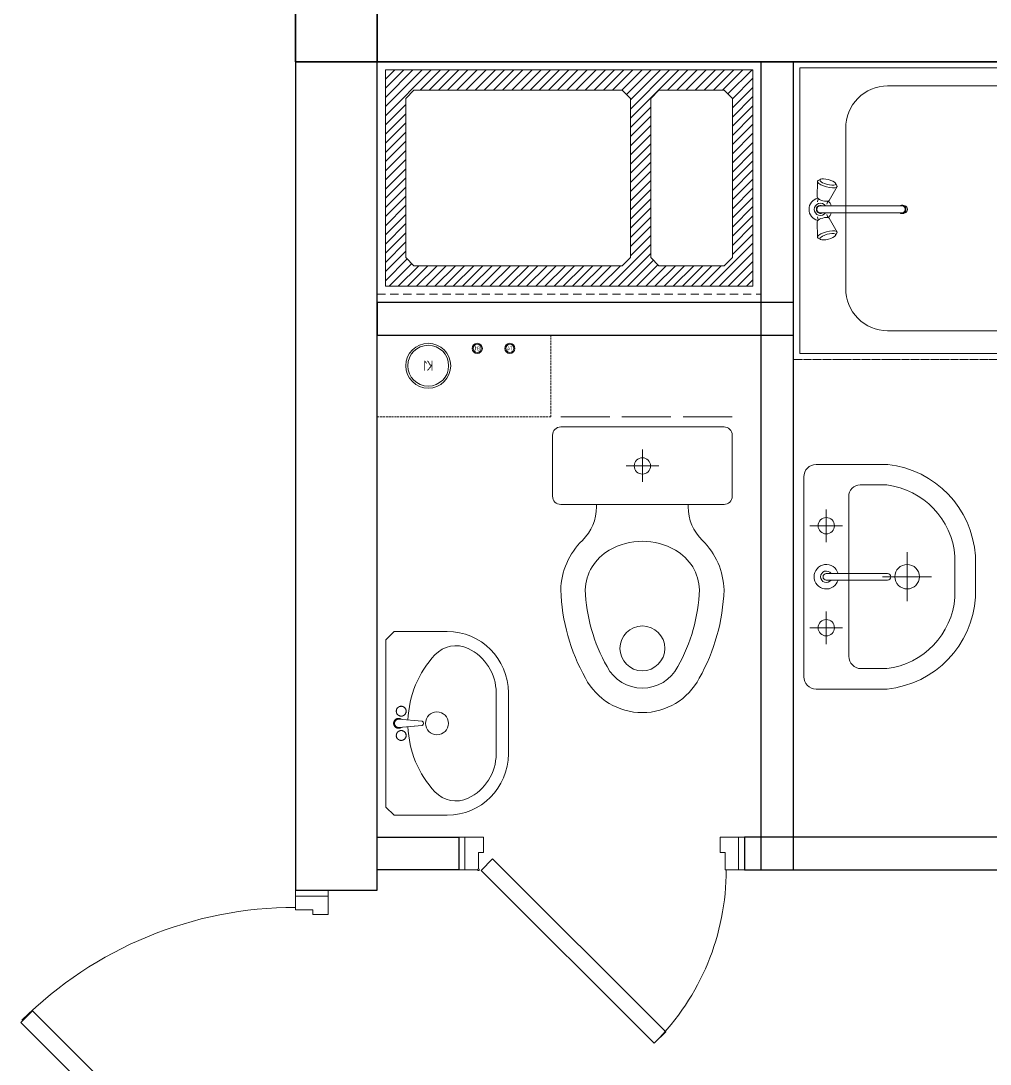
# Model space of a CAD drawing. Header units: millimetres. Extents: x 0 to 145404, y 0 to 194550.
# Drawn here: x 43453 to 45827, y 168240 to 170796 of the extents above; entities that cross this region are included whole.
import ezdxf
from ezdxf.enums import TextEntityAlignment as Align

# ---------------------------------------------------------------- set-up
doc = ezdxf.new("R2010")
doc.units = ezdxf.units.MM
for name, pattern in [('200_ШТРИХ', [320, 200, -120]), ('ACAD_ISO02W100', [15, 12, -3]), ('DASHED', [7, 5, -2, 0]), ('ГОСТ 2.303 5', [24, 20, -1.5, 1, -1.5])]:
    doc.linetypes.add(name, pattern=pattern)
for name, color, linetype, lineweight in [('АР - Вентблок', 36, 'Continuous', 9), ('АР - ВК', 126, 'Continuous', 13), ('АР - Двери', 126, 'Continuous', 9), ('АР - Монолит', 56, 'Continuous', 30), ('АР - панель 400', 151, 'Continuous', 30), ('АР - Перегородки 80', 32, 'Continuous', 30), ('АР - Сантехника', 150, 'Continuous', 9)]:
    doc.layers.add(name, color=color, linetype=linetype, lineweight=lineweight)
doc.styles.add('GOST 2.304', font='CS_Gost2304.shx', dxfattribs={"oblique": 15})
doc.styles.add('GOST-2.304_Type-B', font='GOST Common.ttf')
doc.styles.add('ГОСТ 2.304', font='CS_Gost2304.shx')

# ---------------------------------------------------------------- blocks, each defined once
blk = doc.blocks.new('Квартира 2К 9600 тип 6')
at = {"layer": 'АР - Монолит'}
for points in [[(200.0000004228204, 2210.000000004191), (200.0000004228204, 4.656612873077393e-09), (4.228204488754272e-07, 4.656612873077393e-09), (4.228204488754272e-07, 2210.000000004191)], [(4.228204488754272e-07, 200.0000000046566), (4.228204488754272e-07, 4.656612873077393e-09), (6650.00000042282, 4.190951585769653e-09), (6650.00000042282, 200.000000004191)]]:
    blk.add_lwpolyline(points, close=True, dxfattribs=at)
blk = doc.blocks.new('*U79')
at = {"ltscale": 100}
for p, q in [((-1035, -37.5), (-1035, 42.5)), ((-1035, 42.5), (-990, 42.5)), ((-990, 42.5), (-990, 4.5)), ((-15, 42.5), (-60, 42.5)), ((-60, 42.5), (-60, 4.5)), ((-15, -37.5), (-15, 42.5)), ((-990, 4.5), (-1002, 4.5)), ((-1002, 4.5), (-1002, -37.5)), ((-60, 4.5), (-48, 4.5)), ((-48, 4.5), (-48, -35.5)), ((-1002, -37.5), (-1035, -37.5)), ((-46, -37.5), (-15, -37.5))]:
    blk.add_line(p, q, dxfattribs=at)
for points in [[(-1035, 42.5), (-1050, 42.5), (-1050, -37.5), (-1035, -37.5)], [(-15, 42.5), (0, 42.5), (0, -37.5), (-15, -37.5)], [(-54.41421356238425, -38.91421356238425), (-82.69848480983637, -10.62994231490302), (-754.0345348617186, -681.965992366815), (-725.7502636142665, -710.2502636142963)]]:
    blk.add_lwpolyline(points, close=True, dxfattribs=at)
blk.add_circle((-48, -37.5), 2, dxfattribs=at)
blk.add_arc((-57.91666666666666, -37.5), 950, 180, 224.864952427478, dxfattribs=at)
blk = doc.blocks.new('Унитаз_700х440')
at = {"color": 0, "ltscale": 50}
for points in [[(195, -220), (45.00000000000003, -220, -0.4146005239819575), (25.00000000000003, -200), (25.00000000000003, 200, -0.414213562373095), (45.00000000000003, 220), (195, 220, -0.414213562373095), (215, 200), (215, -200.0077381732408, -0.4144872275093545)], [(327.054600879847, 81.0621173394029, -0.261096705565823), (424.3535272361534, 139.9624165033691, -0.1187903367283019), (612.3142773997224, 86.5563402813859, -0.608687041363927), (612.314277399606, -86.55634028132775, -0.1187903367370905), (424.3535272365261, -139.9624165033691, -0.2610967063174521), (327.0546006794381, -81.06211708398769, -0.2720703774467945)]]:
    blk.add_lwpolyline(points, format="xyb", close=True, dxfattribs=at)
blk.add_lwpolyline([(215, 112.3308376288042), (220.8660233903793, 112.3308376283967, 0.2021670779692143), (302.9834079109193, 147.0216356421006, -0.1947979330085552), (424.5019031928606, 200, -0.119349185234997), (640.7193747527035, 139.4119299940648, -0.6045438530819183), (640.719374752558, -139.4119299940067, -0.1193491852346755), (424.5019031933236, -200, -0.1947979330091522), (302.9834079109193, -147.021635641926, 0.2021670779692166), (220.8660233903793, -112.3308376282802), (215, -112.3308376286877)], format="xyb", dxfattribs=at)
for points in [[(120.5924611703086, -40.0004883321235), (120.5924611703086, 39.9995116678765)], [(159.392609679664, -0.0004883321234672167), (80.59246117030855, -0.0004883321817032993)]]:
    blk.add_lwpolyline(points, dxfattribs=at)
for centre, radius in [((567.5562819766183, 5.8179239204037e-11), 55), ((120.5924611703086, -0.0004883321234956384), 20)]:
    blk.add_circle(centre, radius, dxfattribs=at)
at = {"layer": 'Defpoints', "linetype": 'ACAD_ISO02W100', "lineweight": -2, "ltscale": 10}
blk.add_lwpolyline([(0, -220.0000000000001), (0, 220)], dxfattribs=at)
blk = doc.blocks.new('Стояк ВК')
at = {"layer": 'АР - ВК', "color": 46, "linetype": 'DASHED'}
blk.add_lwpolyline([(0, 200), (425, 200), (425, 0), (0, 0)], close=True, dxfattribs=at)
at = {"layer": 'АР - ВК', "color": 1, "ltscale": 100}
for radius in [12.5, 10]:
    blk.add_circle((100, 167.5), radius, dxfattribs=at)
at = {"layer": 'АР - ВК', "color": 5, "ltscale": 100}
for radius in [12.5, 10]:
    blk.add_circle((180, 167.5), radius, dxfattribs=at)
at = {"layer": 'АР - ВК', "color": 46, "ltscale": 100}
for radius in [55, 50]:
    blk.add_circle((300, 125), radius, dxfattribs=at)
at = {"layer": 'АР - ВК', "color": 1, "ltscale": 100, "style": 'ГОСТ 2.304'}
blk.add_text('Т4', height=10, dxfattribs=at).set_placement((100, 167.5), align=Align.MIDDLE_CENTER)
at = {"layer": 'АР - ВК', "color": 5, "ltscale": 100, "style": 'ГОСТ 2.304'}
blk.add_text('В1', height=10, dxfattribs=at).set_placement((180, 167.5), align=Align.MIDDLE_CENTER)
at = {"layer": 'АР - ВК', "color": 46, "ltscale": 100, "style": 'ГОСТ 2.304'}
blk.add_text('К1', height=25, dxfattribs=at).set_placement((300, 125), align=Align.MIDDLE_CENTER)
blk = doc.blocks.new('*U202')
at = {"ltscale": 100}
for p, q in [((15, 37.50000000000001), (15, -42.49999999999999)), ((46, 37.50000000000001), (15, 37.50000000000001)), ((48, -4.499999999999988), (48, 35.50000000000001)), ((652, -4.499999999999988), (652, 37.50000000000001)), ((652, 37.50000000000001), (685, 37.50000000000001)), ((685, 37.50000000000001), (685, -42.49999999999999)), ((60, -4.499999999999988), (48, -4.499999999999988)), ((60, -42.49999999999999), (60, -4.499999999999988)), ((640, -42.49999999999999), (640, -4.499999999999988)), ((640, -4.499999999999988), (652, -4.499999999999988)), ((15, -42.49999999999999), (60, -42.49999999999999)), ((685, -42.49999999999999), (640, -42.49999999999999))]:
    blk.add_line(p, q, dxfattribs=at)
for points in [[(54.41421356238425, 38.91421356238426), (82.69848480983637, 10.62994231490303), (506.547161446427, 434.4786189515233), (478.2628901989749, 462.7628901990046)], [(15, -42.49999999999999), (0, -42.49999999999999), (0, 37.50000000000001), (15, 37.50000000000001)], [(685, -42.49999999999999), (700, -42.49999999999999), (700, 37.50000000000001), (685, 37.50000000000001)]]:
    blk.add_lwpolyline(points, close=True, dxfattribs=at)
blk.add_circle((48, 37.50000000000001), 2, dxfattribs=at)
blk.add_arc((54.99999999999999, 37.50000000000001), 600, 7.016709298534877e-15, 44.864952427478, dxfattribs=at)
blk = doc.blocks.new('Умывальник_550х420')
at = {"color": 0, "ltscale": 50}
for points in [[(54.97897113877116, -274.6120172367664), (230.2879566320398, -274.6120172367664, 0.365452103395076), (444.997823086218, -50.53245835553389), (444.9978230862471, 50.15052155638114, 0.3683872791962284), (228.936844208436, 275.3879827632336), (55.0166750336939, 275.3879827632336, 0.4125878078297611), (24.99782308624708, 245.3110526391538), (24.99782308624708, -244.5350871126866, 0.4122222469683098)], [(163.0029258728027, -224.6120172367664), (227.9798774719238, -224.6120172367664, 0.3570731861470254), (394.9978230862471, -49.688953284116), (394.9978230862471, 50.311046715884, 0.3564698640085138), (227.9798774719238, 225.3879827632337), (165.0231335560093, 225.3879827632337, 0.4117107908543504), (134.9978230862471, 195.2710050920141), (134.9978230862471, -196.3816670628148, 0.4204406638172309)], [(79.99781814863672, 8.295824798988178), (229.9978181486367, 8.295824798988178, -0.9999999999999999), (229.9978181486367, -7.704175201011822), (79.99781814863672, -7.704175201011822, -0.9999999999999999)]]:
    blk.add_lwpolyline(points, format="xyb", close=True, dxfattribs=at)
for points in [[(79.99781814863672, 165.2958247989882), (79.99781814863672, 85.29582479898818)], [(119.9978181486367, 125.2958247989882), (39.99781814863672, 125.2958247989882)], [(277.9976050387777, 60.21390451129992), (277.9976050387777, -59.78609548870008)], [(337.9976050387777, 0.2139045112999156), (217.9976050387777, 0.2139045112999156)], [(79.99781814863672, -84.70417520101182), (79.99781814863672, -164.7041752010118)], [(119.9978181486367, -124.7041752010118), (39.99781814863672, -124.7041752010118)]]:
    blk.add_lwpolyline(points, dxfattribs=at)
for centre, radius in [((79.99781814863672, 125.2958247989882), 20), ((277.9976050387777, 0.2139045112999156), 30), ((79.99781814863672, -124.7041752010118), 20)]:
    blk.add_circle(centre, radius, dxfattribs=at)
for radius, start, end in [(30, 15.46600995333712, 344.5339900466629), (14, 34.8499045783332, 325.1500954216668)]:
    blk.add_arc((79.99781814863672, 0.2958247989881784), radius, start, end, dxfattribs=at)
at = {"layer": 'Defpoints', "linetype": 'ACAD_ISO02W100', "lineweight": -2, "ltscale": 10}
blk.add_lwpolyline([(0, 275.3110527102253), (0, -274.6889592702501)], dxfattribs=at)
at = {"layer": 'АР - Сантехника', "linetype": 'ACAD_ISO02W100', "ltscale": 10, "style": 'GOST 2.304', "width": 0.7}
blk.add_attdef('NAME', text='', height=250, dxfattribs=at).set_placement((277.9976050387486, 0.213904511241708, -0.0007537256785641572), align=Align.MIDDLE_CENTER)
blk = doc.blocks.new('Ванна 170х70 (+15)')
at = {"layer": 'АР - Сантехника'}
for p, q in [((15, 15), (14.99999999860302, 1715)), ((14.99999999860302, 1715), (714.999999998603, 1715.000000000582)), ((714.999999998603, 1715.000000000582), (715, 15.00000000058208)), ((714.9999999988358, 1715.000000000582), (714.9999999988358, 1715.000000000582)), ((288.0502560113091, 1664.313010616926), (287.1213298963849, 1661.123102940153)), ((290.9515600271989, 1670.013443472795), (288.0502560113091, 1664.313010616926)), ((289.6416600721423, 1665.752826507203), (288.0502560113091, 1664.313010616926)), ((291.7397643614095, 1665.301611399744), (289.6416600721423, 1665.752826507203)), ((292.9408151030075, 1671.813213335583), (290.9515600271989, 1670.013443472795)), ((294.1391918135341, 1663.003533373587), (291.7397643614095, 1665.301611399744)), ((332.2750076081138, 1672.00001664809), (292.9408151030075, 1671.813213335583)), ((295.5634454649407, 1671.249194451375), (292.9408151030075, 1671.813213335583)), ((296.6050697511528, 1659.083544316934), (294.1391918135341, 1663.003533373587)), ((298.5627297798637, 1668.37659691833), (295.5634454649407, 1671.249194451375)), ((301.6450772017706, 1663.476610597689), (298.5627297798637, 1668.37659691833)), ((304.5087660893332, 1657.028880290687), (301.6450772017706, 1663.476610597689)), ((333.8485858251806, 1671.661605317611), (332.2750076081138, 1672.00001664809)), ((335.6481564140413, 1669.938046797877), (333.8485858251806, 1671.661605317611)), ((337.4975648673717, 1666.998055005446), (335.6481564140413, 1669.938046797877)), ((343.2080923712347, 1671.823699339991), (335.7235348632094, 1669.818218200002)), ((339.215778199723, 1663.129416821059), (337.4975648673717, 1666.998055005446)), ((340.6346057190094, 1658.710821504705), (339.215778199723, 1663.129416821059)), ((353.3794947226997, 1664.403372356668), (353.3794947229326, 1464.320372356568)), ((370.3794947226997, 1664.403372356726), (370.3794947229326, 1464.320372356626)), ((380.5508970736992, 1671.82369934005), (388.0354545817245, 1669.81821820006)), ((384.5432112452108, 1663.129416821117), (383.1243837259244, 1658.710821504763)), ((386.2614245775621, 1666.998055005504), (384.5432112452108, 1663.129416821117)), ((388.1108330308925, 1669.938046797935), (386.2614245775621, 1666.998055005504)), ((389.9104036197532, 1671.661605317669), (388.1108330308925, 1669.938046797935)), ((391.48398183682, 1672.000016648148), (389.9104036197532, 1671.661605317669)), ((391.48398183682, 1672.000016648148), (430.8181743419264, 1671.813213335699)), ((422.1139122431632, 1663.476610597805), (419.2502233556006, 1657.028880290803)), ((425.1962596650701, 1668.376596918446), (422.1139122431632, 1663.476610597805)), ((428.1955439799931, 1671.249194451491), (425.1962596650701, 1668.376596918446)), ((429.6197976318654, 1663.003533373703), (427.1539196942467, 1659.083544317051)), ((430.8181743419264, 1671.813213335699), (428.1955439799931, 1671.249194451491)), ((432.0192250835244, 1665.30161139986), (429.6197976318654, 1663.003533373703)), ((432.807429417735, 1670.013443472912), (430.8181743419264, 1671.813213335699)), ((434.1173293732572, 1665.75282650732), (432.0192250835244, 1665.30161139986)), ((432.807429417735, 1670.013443472912), (435.7087334340904, 1664.313010617043)), ((435.7087334340904, 1664.313010617043), (434.1173293732572, 1665.75282650732)), ((436.637659548549, 1661.12310294027), (435.7087334340904, 1664.313010617043)), ((287.1213298963849, 1661.123102940153), (286.9458114879671, 1656.495353865903)), ((286.9458114879671, 1656.495353865903), (287.5408817508724, 1650.882759716827)), ((287.5408817508724, 1650.882759716827), (288.8482910615858, 1644.834720313316)), ((288.8482910615858, 1644.834720313316), (290.7400610868353, 1638.943259891588)), ((290.7400610868353, 1638.943259891588), (293.0310121967923, 1633.785075645894)), ((298.8960208611097, 1653.92536007124), (296.6050697511528, 1659.083544316934)), ((300.7877908863593, 1648.033899649512), (298.8960208611097, 1653.92536007124)), ((302.0952001970727, 1641.985860246001), (300.7877908863593, 1648.033899649512)), ((302.6902704599779, 1636.373266096925), (302.0952001970727, 1641.985860246001)), ((302.5147520515602, 1631.745517022442), (302.6902704599779, 1636.373266096925)), ((306.8734786214773, 1649.664554763352), (304.5087660893332, 1657.028880290687)), ((340.0395789614413, 1643.022241859464), (305.8817673583981, 1623.516922021052)), ((308.5077402594034, 1642.104505509138), (306.8734786214773, 1649.664554763352)), ((309.2515780881513, 1635.088762822561), (308.5077402594034, 1642.104505509138)), ((340.0395789614413, 1643.022241859464), (341.2331320068333, 1644.10210377723)), ((341.6151627020445, 1654.174791952129), (340.6346057190094, 1658.710821504705)), ((341.2331320068333, 1644.10210377723), (341.9298265927937, 1646.494534534635)), ((342.061465399107, 1649.965346340323), (341.6151627020445, 1654.174791952129)), ((341.9298265927937, 1646.494534534635), (342.061465399107, 1649.965346340323)), ((349.370720873354, 1648.628342340467), (341.9351919458713, 1646.635998368962)), ((353.2270188799594, 1637.773789900355), (353.3794947226997, 1637.749640099239)), ((370.3794947226997, 1637.749640099297), (370.5319705649745, 1637.773789900413)), ((374.3882685715798, 1648.628342340526), (381.8237974990625, 1646.63599836902)), ((382.1438267428894, 1654.174791952188), (381.6975240458269, 1649.965346340381)), ((381.6975240458269, 1649.965346340381), (381.8291628521401, 1646.494534534693)), ((381.8291628521401, 1646.494534534693), (382.5258574381005, 1644.102103777288)), ((383.1243837259244, 1658.710821504763), (382.1438267428894, 1654.174791952188)), ((382.5258574381005, 1644.102103777288), (383.7194104839582, 1643.022241859522)), ((383.7194104839582, 1643.022241859522), (417.8772220865358, 1623.516922021168)), ((415.2512491855305, 1642.104505509255), (414.5074113567825, 1635.088762822677)), ((416.8855108234566, 1649.664554763469), (415.2512491855305, 1642.104505509255)), ((419.2502233556006, 1657.028880290803), (416.8855108234566, 1649.664554763469)), ((421.6637892478611, 1641.985860246117), (421.0687189849559, 1636.373266097042)), ((421.0687189849559, 1636.373266097042), (421.2442373933736, 1631.745517022558)), ((422.9711985585745, 1648.033899649628), (421.6637892478611, 1641.985860246117)), ((424.8629685842898, 1653.925360071356), (422.9711985585745, 1648.033899649628)), ((427.1539196942467, 1659.083544317051), (424.8629685842898, 1653.925360071356)), ((430.7279772481415, 1633.78507564601), (433.0189283580985, 1638.943259891705)), ((433.0189283580985, 1638.943259891705), (434.9106983838137, 1644.834720313433)), ((434.9106983838137, 1644.834720313433), (436.2181076940615, 1650.882759716944)), ((436.2181076940615, 1650.882759716944), (436.8131779569667, 1656.495353866019)), ((436.8131779569667, 1656.495353866019), (436.637659548549, 1661.12310294027)), ((293.0310121967923, 1633.785075645894), (295.4968901344109, 1629.865086589241)), ((295.4968901344109, 1629.865086589241), (297.8963175865356, 1627.567008562852)), ((297.8963175865356, 1627.567008562852), (299.9944218758028, 1627.115793455625)), ((303.2591369964648, 1624.08094090526), (297.8963175865356, 1627.567008562852)), ((299.9944218758028, 1627.115793455625), (301.585825936636, 1628.555609345902)), ((301.585825936636, 1628.555609345902), (302.5147520515602, 1631.745517022442)), ((303.2591369964648, 1624.08094090526), (305.8817673583981, 1623.516922021052)), ((305.8817673583981, 1623.516922021052), (307.8710224342067, 1625.31669188384)), ((307.8710224342067, 1625.31669188384), (309.0321800776292, 1629.304076479748)), ((309.0321800776292, 1629.304076479748), (309.2515780881513, 1635.088762822561)), ((414.5074113567825, 1635.088762822677), (414.7268093673047, 1629.304076479864)), ((414.7268093673047, 1629.304076479864), (415.8879670107272, 1625.316691883956)), ((415.8879670107272, 1625.316691883956), (417.8772220865358, 1623.516922021168)), ((417.8772220865358, 1623.516922021168), (420.499852448469, 1624.080940905376)), ((420.499852448469, 1624.080940905376), (425.8626718583982, 1627.567008562968)), ((421.2442373933736, 1631.745517022558), (422.1731635082979, 1628.555609346018)), ((422.1731635082979, 1628.555609346018), (423.764567569131, 1627.115793455741)), ((423.764567569131, 1627.115793455741), (425.8626718583982, 1627.567008562968)), ((425.8626718583982, 1627.567008562968), (428.2620993105229, 1629.865086589358)), ((428.2620993105229, 1629.865086589358), (430.7279772481415, 1633.78507564601)), ((558.2022750524338, 1602.37388970278), (161.2458892506547, 1602.379442633362)), ((59.36058068764396, 365.8012135571917), (59.36058068671264, 1499.890280219435)), ((659.3605806867126, 1499.890142056975), (659.360580687644, 365.8012135577155)), ((715, 15.00000000058208), (15, 15)), ((15, 15), (15, 15))]:
    blk.add_line(p, q, dxfattribs=at)
at = {"layer": 'АР - Сантехника', "linetype": 'ГОСТ 2.303 5'}
blk.add_lwpolyline([(-1.164153218269348e-09, 1730), (729.9999999988358, 1730.000000000582), (730, 5.820766091346741e-10), (0, 0)], close=True, dxfattribs=at)
at = {"layer": 'АР - Сантехника'}
for points in [[(353.3794947229326, 1469.772507925052), (352.5935085504316, 1468.655136927264), (351.9939849060029, 1467.450723891379), (351.5929622207768, 1466.183453421574), (351.3984930259176, 1464.878772298805), (351.4144822619855, 1463.562878509518), (351.6406088648364, 1462.26219519088), (352.0723322145641, 1461.002840053057), (352.700983309187, 1459.810100937728), (353.5139388404787, 1458.707928036572), (354.4948746669106, 1457.718452972826), (355.6240936052054, 1456.86154439766), (356.8789209485985, 1456.15440902859), (358.2341597736813, 1455.611246138345), (359.6625968953595, 1455.242962433258), (361.1355493073352, 1455.056953047169), (362.6234401380643, 1455.056953047169), (364.0963925505057, 1455.242962433258), (365.5248296721838, 1455.611246138345), (366.880068496801, 1456.15440902859), (368.1348958401941, 1456.861544397718), (369.2641147784889, 1457.718452972884), (370.2450506049208, 1458.707928036631), (371.0580061362125, 1459.810100937786), (371.6866572308354, 1461.002840053116), (372.1183805805631, 1462.262195190939), (372.344507183414, 1463.562878509576), (372.3604964194819, 1464.878772298864), (372.1660272246227, 1466.183453421632), (371.7650045393966, 1467.450723891438), (371.1654808954336, 1468.655136927322), (370.3794947229326, 1469.77250792511)], [(353.3794947229326, 1464.320372356568), (353.4841438275762, 1463.144299629144), (353.7955143344589, 1461.997185715707), (354.3059392669238, 1460.907276367303), (355.0028502703644, 1459.901408769656), (355.8690870827995, 1459.00435072137), (356.8833200782537, 1458.238190768287), (358.0205754749477, 1457.621794311795), (359.2528502703644, 1457.170339077944), (360.549801770132, 1456.894941393053), (361.8794947229326, 1456.802382462192), (363.2091876757331, 1456.894941393053), (364.5061391750351, 1457.170339077944), (365.7384139704518, 1457.621794311795), (366.8756693671457, 1458.238190768287), (367.8899023626, 1459.004350721429), (368.7561391750351, 1459.901408769714), (369.4530501784757, 1460.907276367361), (369.9634751114063, 1461.997185715765), (370.2748456178233, 1463.144299629203), (370.3794947229326, 1464.320372356626)], [(353.3794947229326, 1458.868236788083), (353.4841438275762, 1457.68241949915), (353.7955143344589, 1456.525800967356), (354.3059392669238, 1455.426860979758), (355.0028502703644, 1454.412659085589), (355.8690870827995, 1453.508168301778), (356.8833200782537, 1452.735660193022), (358.0205754749477, 1452.114156472962), (359.2528502703644, 1451.658960625762), (360.549801770132, 1451.381281083915), (361.8794947229326, 1451.287955239415), (363.2091876757331, 1451.381281083915), (364.5061391750351, 1451.658960625762), (365.7384139704518, 1452.114156472962), (366.8756693671457, 1452.735660193022), (367.8899023626, 1453.508168301836), (368.7561391750351, 1454.412659085647), (369.4530501784757, 1455.426860979816), (369.9634751114063, 1456.525800967414), (370.2748456178233, 1457.682419499208), (370.3794947229326, 1458.868236788141)]]:
    blk.add_lwpolyline(points, dxfattribs=at)
for centre, radius, start, end in [((361.8794947226997, 1664.403372356668), 28.00000000000001, 13.41645926347605, 166.5835407367557), ((361.8794947226997, 1664.403372356668), 15, 304.5181078399733, 235.4818921600267), ((361.8794947226997, 1664.403372356668), 9.999999999999996, 328.2116693909996, 211.7883306090004), ((361.8794947226997, 1664.403372356668), 8.5, 0, 180), ((361.8794947226997, 1664.403372356668), 28.00000000000001, 223.4164592624323, 252.3277617374862), ((361.8794947226997, 1664.403372356668), 28.00000000000001, 287.6722382625137, 316.5835407375677), ((161.8528551415075, 1499.888965431659), 102.4922744631437, 89.24097123977641, 179.999265000058), ((556.8683062237687, 1499.890296616883), 102.4922744631437, 359.9999135957448, 90.75902876022359), ((359.360580687644, 365.8012135574245), 300, 180, 0)]:
    blk.add_arc(centre, radius, start, end, dxfattribs=at)
at = {"layer": 'АР - Сантехника', "linetype": 'Continuous', "style": 'GOST-2.304_Type-B'}
blk.add_text('170 х 70 (+15)', height=100, rotation=90, dxfattribs=at).set_placement((356.1551832812838, 771.4693985569174), align=Align.MIDDLE_CENTER)
blk = doc.blocks.new('Вентблок 900 х 530')
at = {"layer": 'АР - Вентблок', "lineweight": 5}
h = blk.add_hatch(dxfattribs=at)
h.set_pattern_fill('ANSI31', color=256, scale=5)
h.set_pattern_definition([(45, (-3927617.913214789, -709139.5744838442), (-11.22532015133644, 11.22532015133644), [])])
h.paths.add_polyline_path([(-19.99999999999997, 920), (-550, 920), (-550, 20), (-19.99999999999997, 20)])
h.paths.add_polyline_path([(-480, 670), (-500, 690), (-499.9999999999999, 849.9999999997672), (-480, 869.9999999997672), (-90, 869.9999999997672), (-70, 849.9999999997672), (-70, 690), (-89.99999999999999, 670)], flags=16)
h.paths.add_polyline_path([(-90, 620), (-70, 600), (-70, 90), (-90.00000000000004, 70), (-480, 69.99999999976717), (-500, 89.99999999976717), (-500, 600), (-480, 620)], flags=16)
at = {"layer": 'АР - Вентблок', "linetype": '200_ШТРИХ', "lineweight": 5, "ltscale": 0.1}
blk.add_lwpolyline([(-570, 0), (-570, 940), (0, 940), (0, 0)], close=True, dxfattribs=at)
at = {"layer": 'АР - Вентблок', "linetype": 'ByBlock'}
for points in [[(-550, 20), (-550, 920), (-20, 920), (-20, 20)], [(-500, 690), (-500, 849.9999999997672), (-480, 869.9999999997672), (-90, 869.9999999997672), (-70, 849.9999999997672), (-70, 690), (-90, 670), (-480, 670)], [(-500, 89.99999999976717), (-500, 600), (-480, 620), (-90, 620), (-70, 600), (-70, 90), (-90, 70), (-480, 69.99999999976717)]]:
    blk.add_lwpolyline(points, close=True, dxfattribs=at)
blk = doc.blocks.new('s_46')
at = {"ltscale": 600}
h = blk.add_hatch(color=256, dxfattribs=at)
edge = h.paths.add_edge_path()
edge.add_line((13.45184378023259, 62.04360352296499), (14.15927104179718, 54.09782096462732))
edge.add_ellipse((4.212458010588307, 52.31250418393756), major_axis=(-10.10576298371302, 2.475116312015591e-15), ratio=1, start_angle=540, end_angle=550.1754626554053, ccw=False)
edge.add_arc((4.212458010588307, 52.31250418393756), 10.10576298371302, 270, 360, ccw=False)
edge.add_line((4.212458010588307, 42.20674120020703), (4.212458010588307, 41.28018079043977))
edge.add_line((4.212458010588307, 41.28018079040339), (11.85106942148559, 41.28018079040339))
edge.add_arc((4.212458010588307, 52.31250418393756), 13.41866400745597, 304.6981342835142, 406.4847699121552)
h.paths.add_polyline_path([(4.212458010588307, 41.28018079040339), (-3.426153400272597, 41.28018079040339, 0.152566653256377), (4.212458010588307, 38.8938401764608)])
h.paths.add_polyline_path([(11.85106942144921, 41.28018079040339), (4.212458010588307, 41.28018079040339), (4.212458010588307, 38.8938401764608, 0.1525666532563772)])
h.paths.add_polyline_path([(-5.734355020395014, 54.09782096461277), (-5.026927758881357, 62.04360352296499, 0.4758332592079194), (-3.426153400272597, 41.28018079040339), (4.212458010588307, 41.28018079040339), (4.212458010588307, 42.20674120020703, -0.4672400657637396)])
for p, q in [((-5.893304973142222, 52.31250418385025), (-0.714987907151226, 110.4750654234667)), ((-5.893304973142222, 52.31250418385025), (-0.714987907151226, 110.4750654234667)), ((9.139903928502463, 110.475065423554), (14.15927104174625, 54.09782096461277)), ((14.31822099431884, 52.31250418385025), (9.139903928502463, 110.475065423554)), ((14.15927104174625, 54.09782096461277), (14.31822099431884, 52.31250418385025))]:
    blk.add_line(p, q, dxfattribs=at)
blk.add_lwpolyline([(-220.7875419894117, 171.2801807903452, -0.414213562373095), (-70.7875419894117, 321.2801807903452), (79.2124580105883, 321.2801807904325, -0.414213562373095), (229.2124580105883, 171.2801807904325), (229.2124580105883, 41.28018079040339), (209.2124580107047, 21.2801807904325), (-200.7875419893535, 21.28018079034518), (-220.7875419894117, 41.28018079040339)], format="xyb", close=True, dxfattribs=at)
blk.add_lwpolyline([(12.26164246437838, 75.41187665969483, 0.1816379869150311), (172.1859176590806, 141.538342154061, 0.3263505073803009), (187.6570333366981, 222.6589125997853, 0.2898144196813102), (79.21245801076293, 291.2801807904325), (-70.78754198923707, 291.2801807903452, 0.2898144196813102), (-179.2321173155215, 222.6589125996979, 0.3263505073803007), (-163.7610016377294, 141.538342154061, 0.1816379869150315), (-3.836726442852523, 75.41187665960751)], format="xyb", dxfattribs=at)
for points in [[(-16.83803374727722, 67.43055756771355), (-17.02338931558188, 67.50428807432763), (-17.22058725368697, 67.56961317334208), (-17.42189012444578, 67.6347039079701), (-17.61956049106084, 67.70773132116301), (-17.80586091603618, 67.79686645595939), (-17.97305396257434, 67.91028035557247), (-18.11578784312587, 68.05326030802098), (-18.23825336818118, 68.21955858168076), (-18.34702699835179, 68.40004368982045), (-18.44868519355077, 68.58558414605795), (-18.54980441438965, 68.76704846357461), (-18.65696112113073, 68.9353051558137), (-18.77673177386168, 69.08122273621848), (-18.91569283319404, 69.19566971814493), (-19.07841429975815, 69.27267628890695), (-19.26144033775199, 69.31891933156294), (-19.45930865121773, 69.34423740339116), (-19.66655694507062, 69.35846906132065), (-19.87772292352747, 69.37145286262967), (-20.0873442911543, 69.39302736415993), (-20.2899587523425, 69.43303112310241), (-20.48010401183274, 69.50130269664805), (-20.65391131333308, 69.60429419830325), (-20.81388605764369, 69.73491196823306), (-20.96412718523061, 69.8826759030926), (-21.10873363655992, 70.03710589953698), (-21.25180435174843, 70.18772185422131), (-21.39743827126222, 70.3240436638007), (-21.54973433539271, 70.43559122501756), (-21.71279148443136, 70.5118844343524), (-21.88955151231494, 70.54600451889564), (-22.07832762773614, 70.54527802669327), (-22.27627589285839, 70.52059283622657), (-22.4805523698451, 70.48283682571491), (-22.68831312085968, 70.44289787355228), (-22.89671420806553, 70.41166385821998), (-23.10291169380071, 70.40002265802468), (-23.30406164005399, 70.41886215136037), (-23.49802141042892, 70.4753938675276), (-23.68545357254334, 70.56212393892929), (-23.86772199510597, 70.66788214896224), (-24.04619054717477, 70.78149828102323), (-24.2222230976331, 70.89180211850908), (-24.39718351518968, 70.98762344472925), (-24.57243566872785, 71.05779204316786), (-24.74934342730558, 71.09113769704709), (-24.92903553397628, 71.08022740500746), (-25.11170022917213, 71.03257702605333), (-25.2972906283685, 70.95943963443278), (-25.48575984616764, 70.87206830448122), (-25.67706099752104, 70.7817161102721), (-25.87114719772944, 70.69963612605352), (-26.0679715613951, 70.63708142607356), (-26.26748720381875, 70.60530508466763), (-26.46941223740578, 70.61182491958607), (-26.67252476507565, 70.64921772302478), (-26.87536788737634, 70.70632503094384), (-27.07648470485583, 70.77198837930337), (-27.27441831788747, 70.8350493038015), (-27.46771182701923, 70.88434934031102), (-27.6549083327991, 70.90873002487933), (-27.83455093560042, 70.89703289329191), (-28.00620139669627, 70.84190539614065), (-28.17349611973623, 70.75121864315588), (-28.34109016874572, 70.63664965887438), (-28.51363860827405, 70.50987546765828), (-28.69579650234664, 70.38257309404435), (-28.89221891516354, 70.26641956248204), (-29.10756091127405, 70.17309189750813), (-29.3464775547036, 70.11426712348475), (-29.61160253512207, 70.0940409177856), (-29.89748404390411, 70.0861835690448), (-30.19664889771957, 70.05688401864609), (-30.50162391323829, 69.9723312081478), (-30.80493590747938, 69.79871407902101), (-31.09911169676343, 69.50222157256212), (-31.37667809793493, 69.0490426304168), (-31.63016192783834, 68.40536619405611), (-32.32050594605971, 68.4500712644367), (-32.84873653826071, 68.3918758847285), (-33.24226493795868, 68.25193804170704), (-33.52850237919483, 68.05141572232242), (-33.73486009566113, 67.8114669136994), (-33.88874932087492, 67.5532496026135), (-34.01758128887741, 67.29792177610216), (-34.14876723336056, 67.06664142102818), (-34.30371923936764, 66.87550954936887), (-34.47985279804561, 66.72039927294827), (-34.66858425136888, 66.59212672835565), (-34.86132994201034, 66.48150805244222), (-35.04950621211901, 66.37935938188457), (-35.22452940384392, 66.27649685335928), (-35.37781585985795, 66.16373660371755), (-35.50078192248475, 66.03189476963598), (-35.58785390376579, 65.87432967920904), (-35.64549799636006, 65.69456842611544), (-35.68319036299363, 65.49868029527715), (-35.7104071660433, 65.2927345718781), (-35.73662456823513, 65.08280054092756), (-35.77131873212056, 64.87494748734753), (-35.82396582007641, 64.67524469623459), (-35.90404199482873, 64.48976145259803), (-36.01774371694773, 64.3227640100813), (-36.15814863995183, 64.17130649695173), (-36.31505471485434, 64.0306400101108), (-36.47825989319244, 63.89601564637269), (-36.6375621263287, 63.76268450255156), (-36.78275936545106, 63.62589767554891), (-36.90364956192207, 63.48090626226622), (-36.99003066710429, 63.32296135951765), (-37.03518227743916, 63.14869254492805), (-37.04631056915969, 62.96024331927765), (-37.03410336375237, 62.7611356638954), (-37.00924848217983, 62.55489156045951), (-36.98243374592857, 62.34503299021162), (-36.96434697631048, 62.13508193491725), (-36.96567599463742, 61.92856037581805), (-36.99710862222128, 61.72899029450491), (-37.06570762058254, 61.53896291530691), (-37.16403551277472, 61.35734643402975), (-37.28102976223454, 61.18207828939194), (-37.40562783187488, 61.0110959201993), (-37.52676718513248, 60.84233676508302), (-37.63338528544409, 60.67373826284893), (-37.7144195958972, 60.50323785204091), (-37.75880757992854, 60.3287729715521), (-37.75920177751686, 60.14875038337777), (-37.72311503690435, 59.96345414296957), (-37.66177528270055, 59.77363762940513), (-37.58641044021351, 59.58005422132555), (-37.5082484340528, 59.38345729780849), (-37.43851718935184, 59.18460023758234), (-37.38844463089481, 58.98423641963745), (-37.36925868364051, 58.78311922278954), (-37.38844463089481, 58.58200202594162), (-37.43851718935184, 58.38163820799673), (-37.5082484340528, 58.18278114777058), (-37.58641044021351, 57.98618422425352), (-37.66177528287517, 57.79260081626126), (-37.72311503690435, 57.60278430260951), (-37.75920177751686, 57.4174880622013), (-37.75880757992854, 57.23746547402698), (-37.7144195958972, 57.06300059353816), (-37.63338528544409, 56.89250018273015), (-37.52676718530711, 56.72390168049606), (-37.40562783187488, 56.55514252537978), (-37.28102976223454, 56.38416015618714), (-37.16403551277472, 56.20889201154932), (-37.06570762058254, 56.02727553035947), (-36.99710862222128, 55.83724815107416), (-36.96567599463742, 55.63767806976102), (-36.96434697631048, 55.43115651066182), (-36.98243374592857, 55.22120545536745), (-37.00924848217983, 55.01134688520688), (-37.03410336375237, 54.80510278168367), (-37.04631056933431, 54.60599512638873), (-37.03518227743916, 54.41754590065102), (-36.99003066710429, 54.24327708606143), (-36.90364956192207, 54.08533218331286), (-36.78275936545106, 53.94034077003016), (-36.6375621263287, 53.80355394302751), (-36.47825989319244, 53.67022279920639), (-36.31505471502896, 53.53559843546827), (-36.15814863995183, 53.39493194862735), (-36.01774371712236, 53.24347443549777), (-35.90404199482873, 53.07647699298104), (-35.82396582007641, 52.89099374934449), (-35.77131873212056, 52.69129095823155), (-35.73662456823513, 52.48343790465151), (-35.71040716621792, 52.27350387370097), (-35.68319036299363, 52.06755815021461), (-35.64549799653469, 51.87167001946364), (-35.58785390376579, 51.69190876637003), (-35.50078192248475, 51.53434367594309), (-35.3778353385278, 51.40284301002976), (-35.22468523163116, 51.29247093791491), (-35.05003213009331, 51.19609060572111), (-34.86257656256203, 51.10656515930896), (-34.67101905716117, 51.01675774488831), (-34.48406014236389, 50.91953150840709), (-34.31040034646867, 50.80774959607515), (-34.15874019777402, 50.67427515375311), (-34.03505195630714, 50.5145333421824), (-33.93439480883535, 50.3341973797942), (-33.84909967368003, 50.14150249981321), (-33.77149746881332, 49.94468393520219), (-33.69391911290586, 49.75197691909852), (-33.60869552427903, 49.57161668455228), (-33.50815762107959, 49.41183846470085), (-33.38463632145431, 49.28087749250699), (-33.23284944484476, 49.18408373402781), (-33.05706241185544, 49.11526608630084), (-32.86392754490953, 49.06534817945794), (-32.66009716555709, 49.02525364354369), (-32.45222359569743, 48.98590610860265), (-32.24695915722987, 48.93822920459206), (-32.05095617187908, 48.8731465615565), (-31.870866961719, 48.78158180962782), (-31.71133844077121, 48.65761859554914), (-31.5689958925941, 48.50798063381808), (-31.43845919286832, 48.34255165536888), (-31.31434821744915, 48.17121539139771), (-31.19128284219187, 48.00385557310074), (-31.06388294277713, 47.85035593167413), (-30.92676839523483, 47.72060019822675), (-30.77455907507101, 47.62447210386745), (-30.60346923320321, 47.56846716045402), (-30.41609062027419, 47.54552800310194), (-30.21660936163971, 47.54520904741366), (-30.00921158283018, 47.55706470907899), (-29.79808340937598, 47.570649403875), (-29.58741096680751, 47.57551754757878), (-29.38138038065517, 47.56122355579282), (-29.18417777627474, 47.51732184420689), (-28.99883273948217, 47.43692629240104), (-28.8237486963626, 47.32738863455597), (-28.65617253311211, 47.19962006882997), (-28.49335113610141, 47.06453179311939), (-28.33253139152657, 46.9330350055825), (-28.1709601857583, 46.81604090429028), (-28.00588440499268, 46.72446068713907), (-27.83455093577504, 46.66920555219986), (-27.6549083327991, 46.65750842061243), (-27.46771182701923, 46.68188910518074), (-27.27441831788747, 46.73118914177758), (-27.07648470485583, 46.79425006627571), (-26.87536788755096, 46.85991341454792), (-26.67252476525027, 46.91702072246699), (-26.4694122375804, 46.95441352590569), (-26.26748720399337, 46.96093336082413), (-26.06797156156972, 46.9291570194182), (-25.87114719772944, 46.86660231943824), (-25.67706099769566, 46.78452233530697), (-25.48575984616764, 46.69417014101055), (-25.2972906283685, 46.60679881105898), (-25.11170022934675, 46.53366141943843), (-24.92903553397628, 46.4860110404843), (-24.74934342730558, 46.47510074844467), (-24.57243566890247, 46.5084464023239), (-24.3971835153643, 46.57861500076251), (-24.22222309780773, 46.67443632698269), (-24.0461905473494, 46.78474016446853), (-23.86772199528059, 46.89835629652953), (-23.68545357254334, 47.00411450656247), (-23.49802141060354, 47.09084457796416), (-23.30406164022861, 47.14737629413139), (-23.10291169380071, 47.16621578746708), (-22.89671420806553, 47.15457458727178), (-22.68831312085968, 47.12334057193948), (-22.4805523698451, 47.08340161977685), (-22.27627589285839, 47.04564560926519), (-22.07832762791077, 47.02096041871118), (-21.88955151248956, 47.02023392650881), (-21.71279148443136, 47.05435401113937), (-21.54973433539271, 47.1306472204742), (-21.39743827126222, 47.24219478160376), (-21.25180435174843, 47.37851659118314), (-21.10873363655992, 47.52913254586747), (-20.96412718540523, 47.68356254231185), (-20.81388605764369, 47.83132647717139), (-20.65391131333308, 47.9619442471012), (-20.48010401200736, 48.06493574884371), (-20.28995875251712, 48.13320732230204), (-20.0873442911543, 48.17321108133183), (-19.87772292352747, 48.1947855828621), (-19.66655694507062, 48.2077693840838), (-19.45930865139235, 48.2220010421006), (-19.26144033775199, 48.24731911384151), (-19.07841429993277, 48.29356215667212), (-18.91569283319404, 48.37056872743415), (-18.77673177403631, 48.4850157093606), (-18.65696112113073, 48.63093328976538), (-18.54980441456428, 48.79918998200446), (-18.4486851937254, 48.98065429960843), (-18.34702699835179, 49.16619475575862), (-18.2382533683558, 49.34667986398563), (-18.11578784312587, 49.5129781376454), (-17.97305396274896, 49.65595809000661), (-17.8058609162108, 49.76937198961969), (-17.61956049106084, 49.85850712450338), (-17.4218901246204, 49.93153453769628), (-17.22058725368697, 49.996625272237), (-17.02338931558188, 50.06195037133875), (-16.83803374727722, 50.13568087795284), (-16.67225798609434, 50.22598783511785), (-16.53379946883069, 50.34104228604701), (-16.42766593385022, 50.48645191569813), (-16.34794632298872, 50.65757097714231), (-16.28599987912457, 50.84719036528259), (-16.23318584513618, 51.04810097528389), (-16.18086346407654, 51.25309370196192), (-16.12039197882405, 51.4549594403943), (-16.04313063243171, 51.64648908557137), (-15.94043866742868, 51.82047353248345), (-15.8067031877581, 51.97190354572376), (-15.64842273970135, 52.10456936812261), (-15.47512373042991, 52.22446111202589), (-15.29633256676607, 52.33756888969219), (-15.12157565605594, 52.44988281364203), (-14.96037940529641, 52.567392996134), (-14.82227022130974, 52.69608954960131), (-14.71677451161668, 52.84196258638985), (-14.65013726119651, 53.00919824198354), (-14.61547776852967, 53.19476674450561), (-14.60263391025364, 53.39383434504271), (-14.60144356318051, 53.60156729485607), (-14.60174460412236, 53.81313184503233), (-14.59337490954204, 54.02369424700737), (-14.566172356077, 54.22842075169319), (-14.50997482053936, 54.42247761052568), (-14.41809999983525, 54.6024088327249), (-14.29778487142175, 54.77026946117985), (-14.1597462335485, 54.92949229647638), (-14.01470088359201, 55.08351013963693), (-13.87336561962729, 55.23575579150929), (-13.74645723938011, 55.38966205302859), (-13.64469254092546, 55.54866172495531), (-13.5787883218145, 55.71618760822457), (-13.55583441938506, 55.89474125843844), (-13.56841282837559, 56.08309925056528), (-13.60547858278733, 56.27910691397847), (-13.65598671662156, 56.48060957840062), (-13.70889226370491, 56.68545257346705), (-13.7531502583879, 56.89148122872575), (-13.7777157346718, 57.09654087381205), (-13.77154372638324, 57.29847683827393), (-13.72730239736848, 57.49560352915432), (-13.65251243085368, 57.68811166286469), (-13.55840763938613, 57.8766610333987), (-13.45622183586238, 58.06191143448814), (-13.35718883317895, 58.24452266012668), (-13.27254244388314, 58.42515450413339), (-13.2135164810461, 58.60446676041465), (-13.19134475721512, 58.78311922278954), (-13.2135164810461, 58.96177168516442), (-13.27254244388314, 59.14108394144569), (-13.35718883317895, 59.3217157854524), (-13.45622183586238, 59.50432701109094), (-13.55840763938613, 59.68957741218037), (-13.65251243085368, 59.87812678271439), (-13.72730239736848, 60.07063491642475), (-13.77154372638324, 60.26776160730515), (-13.7777157346718, 60.46969757176703), (-13.7531502583879, 60.67475721685332), (-13.70889226370491, 60.88078587211203), (-13.65598671662156, 61.08562886717846), (-13.60547858278733, 61.28713153160061), (-13.56841282837559, 61.48313919501379), (-13.55583441938506, 61.67149718714063), (-13.5787883218145, 61.8500508373545), (-13.64469254092546, 62.01757672062377), (-13.74645723938011, 62.17657639255049), (-13.87336561962729, 62.33048265406978), (-14.01470088359201, 62.48272830594215), (-14.15974623337388, 62.63674614910269), (-14.29778487142175, 62.79596898448654), (-14.41809999983525, 62.96382961285417), (-14.50997482053936, 63.14376083514071), (-14.566172356077, 63.33781769388588), (-14.59337490936741, 63.5425441985717), (-14.60174460412236, 63.75310660054674), (-14.60144356318051, 63.96467115081032), (-14.60263391025364, 64.17240410053637), (-14.61547776835505, 64.37147170116077), (-14.65013726102188, 64.55704020359553), (-14.71677451144205, 64.72427585918922), (-14.82227022130974, 64.87014889597776), (-14.96037940529641, 64.99884544944507), (-15.12157565605594, 65.11635563193704), (-15.29633256676607, 65.22866955588688), (-15.47512373042991, 65.3417773336405), (-15.64842273970135, 65.46166907745646), (-15.8067031877581, 65.59433489985531), (-15.94043866742868, 65.74576491309563), (-16.04313063225709, 65.9197493600077), (-16.12039197882405, 66.11127900527208), (-16.18086346407654, 66.31314474370447), (-16.23318584513618, 66.5181374703825), (-16.28599987912457, 66.71904808029649), (-16.34794632298872, 66.90866746843676), (-16.42766593385022, 67.07978652988095), (-16.53379946883069, 67.22519615953206), (-16.67225798609434, 67.34025061046123)], [(22.08090273779817, 61.08562886709115), (22.03039460413856, 61.2871315315133), (21.99332884972682, 61.48313919501379), (21.9807504407363, 61.67149718705332), (22.00370434316574, 61.85005083726719), (22.06960856210208, 62.01757672053645), (22.17137326073134, 62.17657639246318), (22.29828164080391, 62.33048265398247), (22.43961690476863, 62.48272830585483), (22.58466225472512, 62.63674614901538), (22.72270089277299, 62.79596898439922), (22.84301602118649, 62.96382961276686), (22.93489084189059, 63.1437608350534), (22.99108837742824, 63.33781769379857), (23.01829093071865, 63.5425441985717), (23.0266606254736, 63.75310660045943), (23.02635958453175, 63.96467115072301), (23.02754993160488, 64.17240410053637), (23.04039378970629, 64.37147170107346), (23.07505328237312, 64.55704020350822), (23.14169053279329, 64.72427585910191), (23.24718624266097, 64.87014889589045), (23.38529542664764, 64.99884544935776), (23.54649167740718, 65.11635563193704), (23.72124858811731, 65.22866955579957), (23.90003975178115, 65.34177733355318), (24.07333876105258, 65.46166907736915), (24.23161920910934, 65.594334899768), (24.36535468877992, 65.74576491300832), (24.46804665360833, 65.9197493600077), (24.54530800017528, 66.11127900518477), (24.60577948542777, 66.31314474361716), (24.65810186648741, 66.51813747029519), (24.71091590047581, 66.71904808020918), (24.77286234433996, 66.90866746834945), (24.85258195520146, 67.07978652979364), (24.95871549018193, 67.22519615953206), (25.09717400744557, 67.34025061046123), (25.26294976862846, 67.43055756771355), (25.44830533693312, 67.50428807432763), (25.64550327503821, 67.56961317334208), (25.84680614579702, 67.6347039079701), (26.04447651241207, 67.70773132116301), (26.23077693756204, 67.79686645595939), (26.3979699841002, 67.91028035557247), (26.54070386447711, 68.05326030802098), (26.66316938970704, 68.21955858168076), (26.77194301970303, 68.40004368982045), (26.87360121507663, 68.58558414605795), (26.97472043591551, 68.76704846357461), (27.08187714248197, 68.9353051558137), (27.20164779538754, 69.08122273621848), (27.34060885454528, 69.19566971814493), (27.50333032128401, 69.27267628890695), (27.68635635910323, 69.31891933165025), (27.88422467274358, 69.34423740347847), (28.09147296642186, 69.35846906140796), (28.30263894487871, 69.37145286262967), (28.51226031250553, 69.39302736424725), (28.71487477386836, 69.43303112318972), (28.90502003318397, 69.50130269673537), (29.07882733468432, 69.60429419839056), (29.23880207899492, 69.73491196832038), (29.38904320658185, 69.88267590317992), (29.53364965791116, 70.0371058996243), (29.67672037309967, 70.18772185430862), (29.82235429261345, 70.324043663888), (29.97465035674395, 70.43559122501756), (30.1377075057826, 70.51188443443971), (30.31446753366617, 70.54600451898295), (30.50324364908738, 70.54527802678058), (30.70119191420963, 70.52059283622657), (30.90546839119634, 70.48283682571491), (31.11322914221091, 70.4428978736396), (31.32163022941677, 70.41166385830729), (31.52782771515194, 70.400022658112), (31.72897766157985, 70.41886215144768), (31.92293743178016, 70.4753938675276), (32.11036959389457, 70.56212393892929), (32.29263801663183, 70.66788214896224), (32.47110656870063, 70.78149828102323), (32.64713911898434, 70.89180211850908), (32.82209953654092, 70.98762344481656), (32.99735169025371, 71.05779204316786), (33.17425944865681, 71.09113769704709), (33.35395155532751, 71.08022740500746), (33.53661625069799, 71.03257702605333), (33.72220664971974, 70.9594396345201), (33.91067586751888, 70.87206830448122), (34.1019770190469, 70.7817161102721), (34.29606321908068, 70.69963612605352), (34.49288758292096, 70.63708142616088), (34.69240322534461, 70.60530508466763), (34.89432825893164, 70.61182491958607), (35.09744078660151, 70.64921772302478), (35.3002839089022, 70.70632503103116), (35.50140072620707, 70.77198837930337), (35.6993343392387, 70.8350493038015), (35.89262784837047, 70.88434934039833), (36.07982435415033, 70.90873002487933), (36.25946695695166, 70.89703289329191), (36.43111741804751, 70.84190539614065), (36.59841214108746, 70.75121864315588), (36.76600619009696, 70.63664965887438), (36.93855462962529, 70.50987546765828), (37.12071252369788, 70.38257309404435), (37.3171349366894, 70.26641956248204), (37.53247693262529, 70.17309189750813), (37.77139357605483, 70.11426712348475), (38.03651855647331, 70.0940409177856), (38.32240006525535, 70.0861835690448), (38.62156491907081, 70.05688401864609), (38.92653993476415, 69.9723312081478), (39.22985192883061, 69.7987140789337), (39.52402771811467, 69.50222157256212), (39.80159411928616, 69.0490426304168), (40.05507794918958, 68.4053661939688), (40.74542196741095, 68.4500712644367), (41.27365255961195, 68.3918758846412), (41.66718095948454, 68.25193804161972), (41.95341840054607, 68.05141572232242), (42.15977611701237, 67.8114669136121), (42.31366534240078, 67.5532496025262), (42.44249731022865, 67.29792177601485), (42.5736832547118, 67.06664142094087), (42.72863526071887, 66.87550954936887), (42.90476881939685, 66.72039927286096), (43.09350027272012, 66.59212672826834), (43.28624596336158, 66.48150805235491), (43.47442223347025, 66.37935938179726), (43.64944542536978, 66.27649685335928), (43.80273188138381, 66.16373660371755), (43.92569794383598, 66.03189476963598), (44.01276992511703, 65.87432967912173), (44.0704140177113, 65.69456842602813), (44.10810638434486, 65.49868029527715), (44.13532318739453, 65.2927345718781), (44.16154058958637, 65.08280054084025), (44.1962347534718, 64.87494748726021), (44.24888184142765, 64.67524469614727), (44.32895801617997, 64.48976145251072), (44.44265973829897, 64.32276400999399), (44.58306466130307, 64.17130649695173), (44.73997073620558, 64.03064001002349), (44.90317591454368, 63.89601564628538), (45.06247814767994, 63.76268450246425), (45.20767538680229, 63.6258976754616), (45.3285655832733, 63.48090626217891), (45.41494668845553, 63.32296135943034), (45.4600982987904, 63.14869254484074), (45.47122659051092, 62.96024331919034), (45.45901938492898, 62.76113566380809), (45.43416450353106, 62.5548915603722), (45.40734976727981, 62.34503299021162), (45.38926299766172, 62.13508193482994), (45.39059201598866, 61.92856037573074), (45.42202464357251, 61.7289902944176), (45.49062364193378, 61.5389629152196), (45.58895153412595, 61.35734643394244), (45.70594578341115, 61.18207828939194), (45.83054385322612, 61.01109592011198), (45.95168320648372, 60.84233676508302), (46.05830130679533, 60.67373826276162), (46.13933561724843, 60.50323785204091), (46.18372360127978, 60.32877297146479), (46.1841177988681, 60.14875038329046), (46.14803105825558, 59.96345414296957), (46.08669130405178, 59.77363762931782), (46.01132646156475, 59.58005422123824), (45.93316445540404, 59.38345729772118), (45.86343321070308, 59.18460023749503), (45.81336065224605, 58.98423641955014), (45.79417470499175, 58.78311922270223), (45.81336065224605, 58.58200202585431), (45.86343321070308, 58.38163820790942), (45.93316445540404, 58.18278114777058), (46.01132646156475, 57.98618422416621), (46.08669130405178, 57.79260081617394), (46.14803105808096, 57.6027843025222), (46.1841177988681, 57.4174880622013), (46.18372360127978, 57.23746547393966), (46.13933561724843, 57.06300059345085), (46.05830130679533, 56.89250018273015), (45.95168320648372, 56.72390168040874), (45.83054385322612, 56.55514252529247), (45.70594578341115, 56.38416015609982), (45.58895153412595, 56.20889201154932), (45.49062364193378, 56.02727553027216), (45.42202464339789, 55.83724815107416), (45.39059201598866, 55.63767806976102), (45.38926299766172, 55.43115651066182), (45.40734976727981, 55.22120545528014), (45.43416450335644, 55.01134688511956), (45.45901938492898, 54.80510278159636), (45.47122659051092, 54.60599512630142), (45.4600982987904, 54.41754590056371), (45.41494668845553, 54.24327708597411), (45.32856558309868, 54.08533218322555), (45.20767538662767, 53.94034076994285), (45.06247814750532, 53.8035539429402), (44.90317591454368, 53.67022279920639), (44.73997073620558, 53.53559843538096), (44.58306466130307, 53.39493194854003), (44.44265973829897, 53.24347443541046), (44.32895801617997, 53.07647699298104), (44.24888184125302, 52.89099374934449), (44.19623475329718, 52.69129095823155), (44.16154058958637, 52.48343790465151), (44.13532318739453, 52.27350387361366), (44.10810638434486, 52.06755815021461), (44.0704140177113, 51.87167001946364), (44.01276992511703, 51.69190876628272), (43.92569794366136, 51.53434367585578), (43.80275135970442, 51.40284301002976), (43.64960125280777, 51.29247093791491), (43.47494815144455, 51.1960906056338), (43.28749258373864, 51.10656515922165), (43.09593507851241, 51.016757744801), (42.90897616371512, 50.91953150840709), (42.73531636764528, 50.80774959598784), (42.58365621895064, 50.67427515375311), (42.45996797765838, 50.5145333421824), (42.35931083018659, 50.3341973797942), (42.27401569485664, 50.14150249981321), (42.19641349016456, 49.94468393520219), (42.1188351342571, 49.75197691909852), (42.03361154545564, 49.57161668455228), (41.9330736422562, 49.41183846461354), (41.80955234280555, 49.28087749250699), (41.65776546602137, 49.1840837339405), (41.48197843320668, 49.11526608630084), (41.28884356608614, 49.06534817945794), (41.0850131867337, 49.02525364354369), (40.87713961687405, 48.98590610851534), (40.67187517840648, 48.93822920459206), (40.47587219323032, 48.8731465615565), (40.29578298289562, 48.78158180962782), (40.13625446194783, 48.65761859554914), (39.99391191377072, 48.50798063373077), (39.86337521404494, 48.34255165528157), (39.73926423862576, 48.17121539139771), (39.61619886336848, 48.00385557310074), (39.48879896395374, 47.85035593167413), (39.35168441641144, 47.72060019813944), (39.19947509624762, 47.62447210378014), (39.02838525455445, 47.56846716045402), (38.8410066414508, 47.54552800310194), (38.64152538281633, 47.54520904732635), (38.43412760400679, 47.55706470907899), (38.22299943072721, 47.570649403875), (38.01232698798412, 47.57551754757878), (37.80629640183179, 47.56122355579282), (37.60909379745135, 47.51732184420689), (37.42374876065878, 47.43692629240104), (37.24866471753921, 47.32738863455597), (37.08108855428873, 47.19962006882997), (36.91826715727802, 47.06453179311939), (36.75744741270319, 46.93303500566981), (36.59587620693492, 46.81604090429028), (36.4308004261693, 46.72446068713907), (36.25946695695166, 46.66920555228717), (36.07982435397571, 46.65750842061243), (35.89262784837047, 46.68188910518074), (35.6993343392387, 46.73118914177758), (35.50140072620707, 46.79425006627571), (35.30028390872758, 46.85991341454792), (35.09744078642689, 46.91702072246699), (34.89432825875701, 46.954413525993), (34.69240322516998, 46.96093336082413), (34.49288758274633, 46.9291570194182), (34.29606321908068, 46.86660231943824), (34.10197701887228, 46.78452233530697), (33.91067586734425, 46.69417014109786), (33.72220664971974, 46.60679881105898), (33.53661625052337, 46.53366141943843), (33.35395155515289, 46.4860110404843), (33.17425944865681, 46.47510074844467), (32.99735169007909, 46.50844640241121), (32.82209953654092, 46.57861500076251), (32.64713911898434, 46.67443632707), (32.47110656852601, 46.78474016446853), (32.2926380164572, 46.89835629661684), (32.11036959389457, 47.00411450664978), (31.92293743178016, 47.09084457805147), (31.72897766140522, 47.14737629413139), (31.52782771497732, 47.16621578746708), (31.32163022941677, 47.15457458727178), (31.11322914203629, 47.12334057193948), (30.90546839102171, 47.08340161986416), (30.70119191420963, 47.0456456093525), (30.50324364908738, 47.0209604187985), (30.31446753366617, 47.02023392659612), (30.1377075057826, 47.05435401113937), (29.97465035674395, 47.13064722056151), (29.82235429261345, 47.24219478169107), (29.67672037309967, 47.37851659127045), (29.53364965791116, 47.52913254595478), (29.38904320658185, 47.68356254239916), (29.2388020788203, 47.8313264772587), (29.0788273345097, 47.96194424718851), (28.90502003318397, 48.06493574893102), (28.71487477369374, 48.13320732238935), (28.51226031250553, 48.17321108133183), (28.30263894487871, 48.19478558294941), (28.09147296642186, 48.20776938417112), (27.88422467256896, 48.22200104218791), (27.68635635892861, 48.24731911392882), (27.50333032110939, 48.29356215667212), (27.34060885454528, 48.37056872743415), (27.20164779521292, 48.4850157093606), (27.08187714248197, 48.63093328976538), (26.97472043574089, 48.79918998200446), (26.87360121490201, 48.98065429960843), (26.77194301952841, 49.16619475575862), (26.66316938953241, 49.34667986398563), (26.54070386447711, 49.51297813755809), (26.39796998392558, 49.65595809000661), (26.23077693738742, 49.76937198961969), (26.04447651223745, 49.85850712450338), (25.84680614579702, 49.93153453769628), (25.64550327486359, 49.996625272237), (25.44830533675849, 50.06195037133875), (25.26294976862846, 50.13568087795284), (25.09717400727095, 50.22598783520516), (24.95871549018193, 50.34104228604701), (24.85258195520146, 50.48645191561081), (24.77286234416533, 50.657570977055), (24.71091590030119, 50.84719036519527), (24.65810186648741, 51.04810097519658), (24.60577948542777, 51.2530937018746), (24.54530800017528, 51.45495944030699), (24.46804665360833, 51.64648908548406), (24.36535468877992, 51.82047353239614), (24.23161920910934, 51.97190354572376), (24.07333876105258, 52.1045693680353), (23.90003975160653, 52.22446111193858), (23.72124858811731, 52.33756888960488), (23.54649167740718, 52.44988281355472), (23.38529542647302, 52.56739299604669), (23.24718624266097, 52.696089549514), (23.14169053279329, 52.84196258630254), (23.07505328237312, 53.00919824189623), (23.04039378970629, 53.1947667444183), (23.02754993160488, 53.39383434495539), (23.02635958453175, 53.60156729476876), (23.02666062529897, 53.81313184503233), (23.01829093071865, 54.02369424692006), (22.99108837725362, 54.22842075169319), (22.93489084171597, 54.42247761043836), (22.84301602101186, 54.6024088327249), (22.72270089277299, 54.77026946109254), (22.58466225472512, 54.92949229638907), (22.43961690476863, 55.08351013963693), (22.29828164080391, 55.23575579150929), (22.17137326073134, 55.38966205294128), (22.06960856210208, 55.548661724868), (22.00370434316574, 55.71618760813726), (21.9807504407363, 55.89474125843844), (21.99332884972682, 56.08309925047797), (22.03039460413856, 56.27910691389116), (22.08090273779817, 56.48060957840062), (22.13380828505615, 56.68545257346705), (22.17806627973914, 56.89148122872575), (22.20263175602304, 57.09654087381205), (22.19645974773448, 57.29847683827393), (22.15221841871971, 57.49560352915432), (22.07742845220491, 57.68811166286469), (21.98332366073737, 57.87666103331139), (21.88113785721362, 58.06191143448814), (21.78210485453019, 58.24452266012668), (21.69745846523438, 58.42515450413339), (21.63843250239734, 58.60446676032734), (21.61626077856636, 58.78311922270223), (21.63843250239734, 58.96177168507711), (21.69745846523438, 59.14108394135837), (21.78210485453019, 59.32171578536509), (21.88113785721362, 59.50432701100362), (21.98332366073737, 59.68957741209306), (22.07742845220491, 59.87812678262708), (22.15221841871971, 60.07063491633744), (22.19645974773448, 60.26776160721784), (22.20263175602304, 60.46969757167972), (22.17806627973914, 60.67475721676601), (22.13380828505615, 60.88078587202472)]]:
    blk.add_lwpolyline(points, close=True, dxfattribs=at)
blk.add_circle((4.212458010588307, 146.2801807904034), 28, dxfattribs=at)
for centre, radius, start, end in [((4.212458010588307, 108.2109541267855), 5.422722861947412, 24.67830004152974, 155.3216999584702), ((4.212458010588307, 52.31250418393756), 10.10576298371234, 169.8245373479931, 0)]:
    blk.add_arc(centre, radius, start, end, dxfattribs=at)
for centre, major_axis, ratio, start_param, end_param in [((4.21245801076293, 110.475065423554), (-4.92744591785971, 1.206836315825427e-15), 0.6410240960233505, 3.141592653589793, 6.283185307179586), ((4.212458010588307, 52.31250418393756), (-10.10576298371302, 2.475116312015591e-15), 1, 6.105589980929039, 9.602373287019926)]:
    blk.add_ellipse(centre, major_axis=major_axis, ratio=ratio, start_param=start_param, end_param=end_param, dxfattribs=at)
blk = doc.blocks.new('Квартира 1К 6300 тип 39')
at = {"layer": 'АР - Монолит'}
for points in [[(0, 6299.999999997672), (0, 6499.999999997672), (6650, 6499.999999998137), (6650, 6299.999999998137)], [(199.999999997206, 4269.999999998137), (199.999999997206, 6499.999999997672), (-2.793967723846436e-09, 6499.999999997672), (-2.793967723846436e-09, 4269.999999998137)]]:
    blk.add_lwpolyline(points, close=True, dxfattribs=at)
at = {"layer": 'АР - Перегородки 80'}
for points in [[(1219.999999997206, 4319.999999998137), (1219.999999997206, 6299.999999997672), (1139.999999997206, 6299.999999997672), (1139.999999997206, 4319.999999998137)], [(1219.999999997206, 5629.999999998137), (1219.999999997206, 5709.999999998137), (199.999999997206, 5709.999999997672), (199.999999997206, 5629.999999997672)], [(199.999999997206, 4319.999999998137), (199.999999997206, 4399.999999998137), (399.999999997206, 4399.999999998137), (399.999999997206, 4319.999999998137)], [(1819.999999997206, 4319.999999998137), (1819.999999997206, 4399.999999998137), (1099.999999997206, 4399.999999998137), (1099.999999997206, 4319.999999998137)]]:
    blk.add_lwpolyline(points, close=True, dxfattribs=at)
at = {"xscale": -1, "rotation": 270}
blk.add_blockref('Вентблок 900 х 530', (199.999999997206, 6299.999999997672), dxfattribs=at)
at = {"layer": 'АР - ВК', "xscale": -1}
blk.add_blockref('Стояк ВК', (624.999999997206, 5429.999999997672), dxfattribs=at)
at = {"layer": 'АР - Двери', "xscale": -1, "rotation": 180}
blk.add_blockref('*U202', (399.999999997206, 4357.499999998137), dxfattribs=at)
at = {"layer": 'АР - Двери', "rotation": 270}
blk.add_blockref('*U79', (37.5, 3219.999999998137), dxfattribs=at)
at = {"layer": 'АР - панель 400', "xscale": -1, "rotation": 90}
blk.add_blockref('Ванна 170х70 (+15)', (2949.999999997206, 6299.99999999674), dxfattribs=at)
at = {"layer": 'АР - Сантехника', "xscale": -1}
for name, p, rotation in [('Унитаз_700х440', (849.4680381389335, 5429.999999997672), 90), ('Умывальник_550х420', (1219.99999998603, 5038.261800123844), 180)]:
    blk.add_blockref(name, p, dxfattribs=dict(at, rotation=rotation))
at = {"layer": 'АР - Сантехника', "rotation": 270}
blk.add_blockref('s_46', (199.999999997206, 4682.983784312382), dxfattribs=at)
blk = doc.blocks.new('V_Section_1')
for name, p in [('Квартира 2К 9600 тип 6', (8949.999999164604, -10000.00000000652)), ('Квартира 1К 6300 тип 39', (8949.999999593943, -16299.99999999953))]:
    blk.add_blockref(name, p)

msp = doc.modelspace()

# ---------------------------------------------------------------- block references
msp.add_blockref('V_Section_1', (35175.46006017534, 180696.1139150281))

doc.saveas('drawing.dxf')
